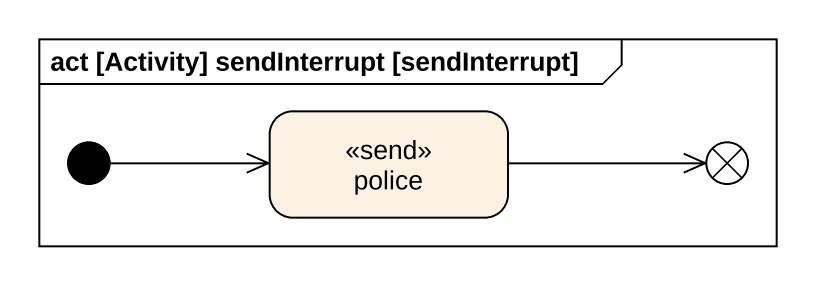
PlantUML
@startuml
mainframe act [Activity] sendInterrupt [sendInterrupt]
hide empty description
state police <<send>>
state flowfinal1 <<end>>
[*] -right-> police
police -right-> flowfinal1
@enduml
